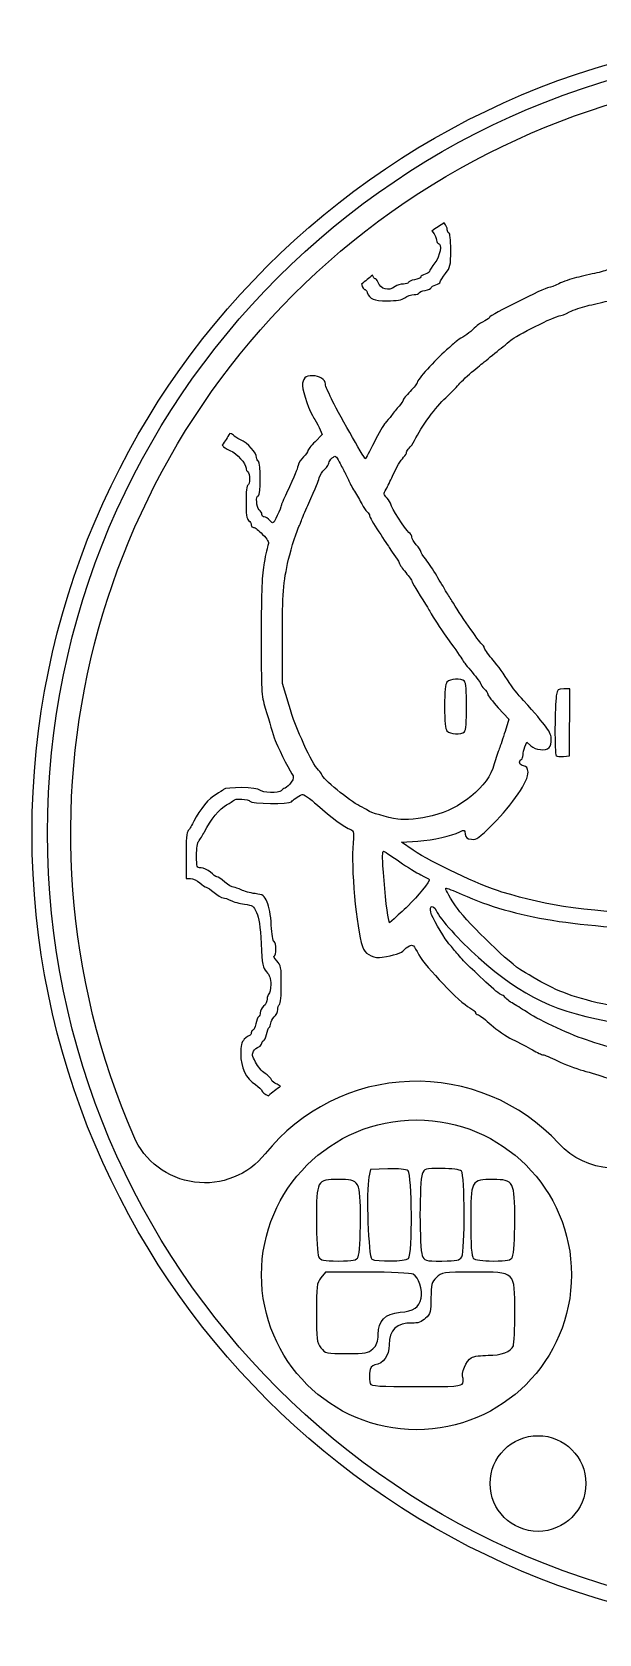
# Model space of a CAD drawing. Header units: millimetres. Extents: x -20.7 to 20.7, y -20.7 to 20.7.
# Drawn here: x -20.68 to -6.05, y -20.68 to 20.68 of the extents above; entities that cross this region are included whole.
import ezdxf

# ---------------------------------------------------------------- set-up
doc = ezdxf.new("R2010")
doc.units = ezdxf.units.MM
doc.layers.get('0').update_dxf_attribs({"linetype": 'CONTINUOUS'})

msp = doc.modelspace()

# ---------------------------------------------------------------- linework, layer by layer
for p, q in [((-13.275, 10.471), (-13.194, 10.295)), ((-13.194, 10.295), (-13.381, 10.105)), ((-14.219, 3.86), (-14.222, 5.044)), ((-14.052, 3.29), (-14.219, 3.86)), ((-6.804, 3.723), (-6.962, 3.723)), ((-6.813, 1.992), (-6.804, 3.723)), ((-8.651, 3.235), (-8.379, 2.939)), ((-8.379, 2.939), (-8.475, 2.625)), ((-7.964, 2.224), (-7.917, 2.347)), ((-7.917, 2.347), (-7.813, 2.249)), ((-6.97, 1.979), (-6.813, 1.992)), ((-11.15, -0.24), (-10.73, -0.209)), ((-10.844, -0.445), (-11.15, -0.24)), ((-16.711, -0.585), (-16.711, -1.173)), ((-16.711, -1.173), (-16.595, -1.173)), ((-11.461, -2.317), (-11.486, -2.212)), ((-11.342, -2.213), (-11.461, -2.317)), ((-11.504, -8.676), (-11.948, -8.693)), ((-11.948, -8.693), (-11.992, -8.892)), ((-13.111, -11.339), (-13.229, -11.489)), ((-12.03, -11.339), (-13.111, -11.339))]:
    msp.add_line(p, q)
msp.add_lwpolyline([(14.665, -8.285, 0.458612), (7.091, -8.016, -0.393426), (4.373, -8.219, 0.35083), (-4.373, -8.219, -0.393426), (-7.091, -8.016, 0.458612), (-14.665, -8.285, -0.565024), (-18.061, -7.83, -1.523453), (18.061, -7.83, -0.565024)], format="xyb", close=True)
for centre, radius in [((0, 0), 20.685), ((0, 0), 20.285), ((0, 0), 20.285), ((-10.762, -11.41), 4), ((-7.625, -16.8), 1.236)]:
    msp.add_circle(centre, radius)
for centre, radius, start, end in [((0, 0), 18.685, 122.5163, 123.6917), ((0, 0), 18.685, 129.5433, 130.6778), ((0, 0), 18.685, 146.4822, 147.5939), ((-10.762, -11.41), 6, 125.7719, 129.5863)]:
    msp.add_arc(centre, radius, start, end)
for points in [[(-9.969, 15.58), (-9.969, 15.626), (-9.992, 15.681), (-10.044, 15.756)], [(-10.365, 15.547), (-10.279, 15.439), (-10.243, 15.365), (-10.243, 15.306)], [(-9.924, 15.498), (-9.949, 15.498), (-9.969, 15.535), (-9.969, 15.58)], [(-9.878, 15.06), (-9.878, 15.322), (-9.897, 15.498), (-9.924, 15.498)], [(-10.197, 15.225), (-10.093, 15.225), (-10.153, 14.895), (-10.288, 14.723)], [(-10.243, 15.306), (-10.243, 15.261), (-10.222, 15.225), (-10.197, 15.225)], [(-10.015, 14.45), (-9.885, 14.615), (-9.878, 14.643), (-9.878, 15.06)], [(-10.425, 14.505), (-10.425, 14.48), (-10.476, 14.447), (-10.539, 14.431)], [(-10.288, 14.723), (-10.363, 14.629), (-10.425, 14.53), (-10.425, 14.505)], [(-5.781, 14.563), (-5.813, 14.543), (-5.959, 14.499), (-6.105, 14.466)], [(-12.179, 14.17), (-12.177, 14.165), (-12.176, 14.16), (-12.175, 14.155)], [(-12.175, 14.155), (-12.159, 14.092), (-12.127, 14.04), (-12.104, 14.04)], [(-11.831, 14.314), (-11.851, 14.314), (-11.879, 14.355), (-11.896, 14.409)], [(-11.758, 14.234), (-11.775, 14.278), (-11.808, 14.314), (-11.831, 14.314)], [(-11.316, 14.11), (-11.486, 13.981), (-11.684, 14.037), (-11.758, 14.234)], [(-11.1, 14.177), (-11.17, 14.177), (-11.267, 14.147), (-11.316, 14.11)], [(-10.972, 14.217), (-10.972, 14.195), (-11.029, 14.177), (-11.1, 14.177)], [(-10.812, 14.288), (-10.9, 14.271), (-10.972, 14.24), (-10.972, 14.217)], [(-10.653, 14.36), (-10.653, 14.337), (-10.724, 14.304), (-10.812, 14.288)], [(-10.539, 14.431), (-10.601, 14.416), (-10.653, 14.384), (-10.653, 14.36)], [(-10.539, 14.014), (-10.451, 14.031), (-10.379, 14.064), (-10.379, 14.087)], [(-10.379, 14.087), (-10.379, 14.11), (-10.328, 14.142), (-10.266, 14.158)], [(-10.266, 14.158), (-10.203, 14.174), (-10.152, 14.207), (-10.152, 14.232)], [(-10.152, 14.232), (-10.152, 14.257), (-10.09, 14.355), (-10.015, 14.45)], [(-7.349, 14.086), (-7.445, 14.086), (-8.876, 13.366), (-8.876, 13.318)], [(-7.087, 14.184), (-7.192, 14.13), (-7.31, 14.086), (-7.349, 14.086)], [(-6.633, 14.344), (-6.777, 14.31), (-6.981, 14.239), (-7.087, 14.184)], [(-6.105, 14.466), (-6.251, 14.432), (-6.489, 14.377), (-6.633, 14.344)], [(-12.104, 14.04), (-12.081, 14.04), (-12.048, 14.004), (-12.032, 13.961)], [(-12.032, 13.961), (-11.964, 13.782), (-11.875, 13.744), (-11.521, 13.744)], [(-11.521, 13.744), (-11.266, 13.744), (-11.147, 13.765), (-11.064, 13.824)], [(-11.064, 13.824), (-11.002, 13.868), (-10.894, 13.904), (-10.825, 13.904)], [(-10.825, 13.904), (-10.755, 13.904), (-10.698, 13.922), (-10.698, 13.944)], [(-10.698, 13.944), (-10.698, 13.966), (-10.627, 13.998), (-10.539, 14.014)], [(-6.36, 13.615), (-6.216, 13.648), (-5.978, 13.703), (-5.832, 13.737)], [(-8.876, 13.318), (-8.876, 13.298), (-8.933, 13.255), (-9.002, 13.224)], [(-8.325, 12.73), (-8.216, 12.832), (-7.169, 13.357), (-7.076, 13.357)], [(-7.076, 13.357), (-7.037, 13.357), (-6.919, 13.401), (-6.813, 13.456)], [(-6.813, 13.456), (-6.708, 13.51), (-6.504, 13.581), (-6.36, 13.615)], [(-9.363, 12.953), (-9.417, 12.903), (-9.509, 12.838), (-9.567, 12.808)], [(-9.195, 13.104), (-9.233, 13.07), (-9.308, 13.002), (-9.363, 12.953)], [(-9.002, 13.224), (-9.07, 13.192), (-9.158, 13.139), (-9.195, 13.104)], [(-9.986, 12.475), (-10.294, 12.204), (-10.744, 11.702), (-10.744, 11.631)], [(-9.742, 12.692), (-9.779, 12.658), (-9.889, 12.561), (-9.986, 12.475)], [(-9.567, 12.808), (-9.626, 12.777), (-9.704, 12.725), (-9.742, 12.692)], [(-8.967, 12.204), (-8.831, 12.32), (-8.645, 12.471), (-8.529, 12.56)], [(-8.529, 12.56), (-8.463, 12.61), (-8.372, 12.687), (-8.325, 12.73)], [(-9.285, 11.943), (-9.148, 12.055), (-9.005, 12.172), (-8.967, 12.204)], [(-13.437, 11.808), (-13.635, 11.808), (-13.705, 11.741), (-13.705, 11.549)], [(-13.112, 11.596), (-13.112, 11.703), (-13.273, 11.808), (-13.437, 11.808)], [(-13.071, 11.455), (-13.094, 11.498), (-13.112, 11.562), (-13.112, 11.596)], [(-10.744, 11.631), (-10.744, 11.609), (-10.826, 11.507), (-10.926, 11.404)], [(-9.672, 11.581), (-9.596, 11.669), (-9.422, 11.831), (-9.285, 11.943)], [(-13.705, 11.549), (-13.705, 11.397), (-13.507, 10.84), (-13.409, 10.715)], [(-12.956, 11.216), (-12.996, 11.304), (-13.048, 11.411), (-13.071, 11.455)], [(-12.084, 9.667), (-12.112, 9.667), (-12.833, 10.948), (-12.956, 11.216)], [(-11.108, 11.177), (-11.108, 11.156), (-11.154, 11.086), (-11.211, 11.022)], [(-10.926, 11.404), (-11.026, 11.301), (-11.108, 11.199), (-11.108, 11.177)], [(-10.815, 10.136), (-10.635, 10.493), (-10.255, 11.013), (-10.006, 11.242)], [(-10.006, 11.242), (-9.898, 11.341), (-9.748, 11.494), (-9.672, 11.581)], [(-11.404, 10.786), (-11.454, 10.72), (-11.529, 10.631), (-11.57, 10.588)], [(-11.211, 11.022), (-11.267, 10.958), (-11.354, 10.852), (-11.404, 10.786)], [(-13.409, 10.715), (-13.38, 10.678), (-13.319, 10.568), (-13.275, 10.471)], [(-11.57, 10.588), (-11.611, 10.545), (-11.739, 10.321), (-11.855, 10.089)], [(-15.775, 10.014), (-15.762, 10.006), (-15.754, 9.998), (-15.754, 9.991)], [(-15.754, 9.991), (-15.754, 9.973), (-15.674, 9.923), (-15.576, 9.88)], [(-15.481, 10.265), (-15.481, 10.28), (-15.522, 10.301), (-15.578, 10.318)], [(-15.303, 10.153), (-15.401, 10.196), (-15.481, 10.247), (-15.481, 10.265)], [(-14.889, 9.696), (-14.889, 9.817), (-15.12, 10.072), (-15.303, 10.153)], [(-13.381, 10.105), (-13.484, 10), (-13.568, 9.893), (-13.568, 9.867)], [(-11.855, 10.089), (-11.971, 9.857), (-12.074, 9.667), (-12.084, 9.667)], [(-11.017, 9.836), (-11.017, 9.863), (-10.988, 9.908), (-10.953, 9.937)], [(-10.953, 9.937), (-10.918, 9.967), (-10.856, 10.056), (-10.815, 10.136)], [(-15.576, 9.88), (-15.393, 9.799), (-15.162, 9.544), (-15.162, 9.423)], [(-14.843, 9.599), (-14.868, 9.615), (-14.889, 9.658), (-14.889, 9.696)], [(-14.843, 8.711), (-14.783, 8.711), (-14.783, 9.562), (-14.843, 9.599)], [(-13.678, 9.717), (-13.738, 9.66), (-13.802, 9.559), (-13.818, 9.492)], [(-13.568, 9.867), (-13.568, 9.841), (-13.617, 9.773), (-13.678, 9.717)], [(-13.131, 9.398), (-13.071, 9.455), (-13.021, 9.525), (-13.021, 9.554)], [(-13.021, 9.554), (-13.021, 9.584), (-12.983, 9.643), (-12.936, 9.685)], [(-12.936, 9.685), (-12.854, 9.759), (-12.846, 9.754), (-12.756, 9.582)], [(-12.756, 9.582), (-12.704, 9.482), (-12.64, 9.363), (-12.614, 9.318)], [(-11.381, 9.212), (-11.252, 9.488), (-11.183, 9.605), (-11.093, 9.705)], [(-11.093, 9.705), (-11.051, 9.751), (-11.017, 9.81), (-11.017, 9.836)], [(-15.162, 9.423), (-15.162, 9.385), (-15.142, 9.341), (-15.117, 9.326)], [(-15.117, 9.326), (-15.057, 9.289), (-15.057, 8.984), (-15.117, 8.984)], [(-13.818, 9.492), (-13.849, 9.369), (-13.89, 9.272), (-14.121, 8.773)], [(-13.57, 8.46), (-13.328, 8.989), (-13.301, 9.054), (-13.272, 9.173)], [(-13.272, 9.173), (-13.255, 9.24), (-13.192, 9.341), (-13.131, 9.398)], [(-12.614, 9.318), (-12.587, 9.272), (-12.546, 9.183), (-12.521, 9.121)], [(-12.521, 9.121), (-12.496, 9.058), (-12.426, 8.925), (-12.363, 8.825)], [(-11.547, 8.878), (-11.508, 8.949), (-11.433, 9.099), (-11.381, 9.212)], [(-15.117, 8.984), (-15.144, 8.984), (-15.162, 8.811), (-15.162, 8.557)], [(-14.821, 8.347), (-14.896, 8.409), (-14.915, 8.711), (-14.843, 8.711)], [(-14.121, 8.773), (-14.193, 8.619), (-14.252, 8.475), (-14.253, 8.454)], [(-12.363, 8.825), (-12.301, 8.725), (-12.217, 8.577), (-12.176, 8.497)], [(-11.523, 8.648), (-11.613, 8.743), (-11.614, 8.758), (-11.547, 8.878)], [(-15.162, 8.557), (-15.162, 8.233), (-15.146, 8.116), (-15.094, 8.073)], [(-14.752, 8.227), (-14.752, 8.262), (-14.783, 8.315), (-14.821, 8.347)], [(-14.253, 8.454), (-14.254, 8.432), (-14.301, 8.316), (-14.357, 8.196)], [(-13.728, 8.073), (-13.71, 8.136), (-13.638, 8.31), (-13.57, 8.46)], [(-12.176, 8.497), (-12.135, 8.416), (-12.073, 8.327), (-12.038, 8.297)], [(-12.038, 8.297), (-12.003, 8.268), (-11.974, 8.221), (-11.974, 8.193)], [(-11.427, 8.488), (-11.427, 8.52), (-11.47, 8.591), (-11.523, 8.648)], [(-10.957, 7.76), (-11.057, 7.843), (-11.427, 8.415), (-11.427, 8.488)], [(-15.094, 8.073), (-15.056, 8.042), (-15.026, 7.988), (-15.026, 7.954)], [(-15.026, 7.954), (-15.026, 7.919), (-14.999, 7.891), (-14.966, 7.891)], [(-14.966, 7.891), (-14.934, 7.891), (-14.829, 7.81), (-14.733, 7.712)], [(-14.691, 8.164), (-14.725, 8.164), (-14.752, 8.193), (-14.752, 8.227)], [(-14.545, 8.07), (-14.591, 8.122), (-14.657, 8.164), (-14.691, 8.164)], [(-14.357, 8.196), (-14.459, 7.977), (-14.46, 7.977), (-14.545, 8.07)], [(-14.062, 7.071), (-13.996, 7.354), (-13.836, 7.859), (-13.795, 7.914)], [(-13.795, 7.914), (-13.777, 7.939), (-13.746, 8.011), (-13.728, 8.073)], [(-11.974, 8.193), (-11.974, 8.165), (-11.866, 7.979), (-11.735, 7.78)], [(-14.733, 7.712), (-14.606, 7.582), (-14.567, 7.51), (-14.59, 7.45)], [(-14.59, 7.45), (-14.607, 7.404), (-14.655, 7.193), (-14.695, 6.98)], [(-11.735, 7.78), (-11.603, 7.581), (-11.475, 7.387), (-11.45, 7.347)], [(-10.88, 7.638), (-10.88, 7.671), (-10.915, 7.726), (-10.957, 7.76)], [(-10.767, 7.444), (-10.829, 7.518), (-10.88, 7.606), (-10.88, 7.638)], [(-14.222, 5.044), (-14.226, 6.184), (-14.204, 6.461), (-14.062, 7.071)], [(-11.45, 7.347), (-11.425, 7.308), (-11.358, 7.211), (-11.302, 7.131)], [(-11.302, 7.131), (-11.245, 7.051), (-11.199, 6.971), (-11.199, 6.954)], [(-10.653, 7.268), (-10.653, 7.29), (-10.704, 7.369), (-10.767, 7.444)], [(-10.524, 7.07), (-10.595, 7.157), (-10.653, 7.247), (-10.653, 7.268)], [(-10.24, 6.645), (-10.326, 6.792), (-10.454, 6.983), (-10.524, 7.07)], [(-14.695, 6.98), (-14.753, 6.674), (-14.769, 6.279), (-14.77, 5.09)], [(-11.199, 6.954), (-11.199, 6.936), (-11.128, 6.834), (-11.04, 6.727)], [(-11.04, 6.727), (-10.952, 6.62), (-10.88, 6.519), (-10.88, 6.503)], [(-10.01, 6.258), (-10.05, 6.324), (-10.154, 6.498), (-10.24, 6.645)], [(-10.88, 6.503), (-10.88, 6.479), (-10.725, 6.215), (-10.528, 5.907)], [(-9.851, 5.996), (-9.898, 6.074), (-9.97, 6.191), (-10.01, 6.258)], [(-10.528, 5.907), (-10.497, 5.858), (-10.43, 5.747), (-10.379, 5.659)], [(-9.081, 4.885), (-9.145, 4.937), (-9.656, 5.676), (-9.851, 5.996)], [(-10.379, 5.659), (-10.24, 5.421), (-10.156, 5.295), (-9.856, 4.878)], [(-14.77, 5.09), (-14.771, 3.643), (-14.767, 3.573), (-14.664, 3.222)], [(-9.856, 4.878), (-9.705, 4.669), (-9.574, 4.477), (-9.564, 4.452)], [(-9.013, 4.784), (-9.013, 4.808), (-9.044, 4.853), (-9.081, 4.885)], [(-8.817, 4.505), (-8.925, 4.634), (-9.013, 4.76), (-9.013, 4.784)], [(-9.564, 4.452), (-9.554, 4.427), (-9.447, 4.291), (-9.325, 4.15)], [(-9.325, 4.15), (-9.203, 4.009), (-9.104, 3.873), (-9.104, 3.849)], [(-8.352, 3.859), (-8.526, 4.138), (-8.622, 4.271), (-8.817, 4.505)], [(-9.975, 3.898), (-10.021, 3.844), (-10.038, 3.672), (-10.038, 3.268)], [(-9.523, 3.919), (-9.604, 4), (-9.902, 3.987), (-9.975, 3.898)], [(-9.468, 3.268), (-9.468, 3.671), (-9.486, 3.882), (-9.523, 3.919)], [(-9.104, 3.849), (-9.104, 3.825), (-9.063, 3.769), (-9.013, 3.723)], [(-8, 3.422), (-8.144, 3.581), (-8.302, 3.778), (-8.352, 3.859)], [(-9.013, 3.723), (-8.963, 3.678), (-8.922, 3.616), (-8.922, 3.586)], [(-8.922, 3.586), (-8.922, 3.556), (-8.8, 3.398), (-8.651, 3.235)], [(-7.282, 2.423), (-7.283, 2.592), (-7.395, 2.748), (-8, 3.422)], [(-7.153, 3.541), (-7.196, 3.301), (-7.2, 2.039), (-7.158, 1.998)], [(-6.962, 3.723), (-7.112, 3.723), (-7.123, 3.713), (-7.153, 3.541)], [(-14.664, 3.222), (-14.553, 2.846), (-14.469, 2.569), (-14.411, 2.39)], [(-13.293, 1.626), (-13.456, 1.774), (-13.882, 2.708), (-14.052, 3.29)], [(-10.038, 3.268), (-10.038, 2.864), (-10.021, 2.692), (-9.975, 2.637)], [(-9.523, 2.616), (-9.486, 2.653), (-9.468, 2.864), (-9.468, 3.268)], [(-9.975, 2.637), (-9.902, 2.549), (-9.605, 2.535), (-9.523, 2.616)], [(-8.475, 2.625), (-8.528, 2.452), (-8.597, 2.25), (-8.628, 2.175)], [(-14.411, 2.39), (-14.374, 2.278), (-14.077, 1.688), (-13.978, 1.53)], [(-8.628, 2.175), (-8.659, 2.099), (-8.717, 1.924), (-8.756, 1.784)], [(-8.011, 2.015), (-8.011, 2.062), (-7.99, 2.156), (-7.964, 2.224)], [(-7.813, 2.249), (-7.697, 2.141), (-7.427, 2.116), (-7.337, 2.206)], [(-7.337, 2.206), (-7.307, 2.236), (-7.282, 2.334), (-7.282, 2.423)], [(-8.756, 1.784), (-8.847, 1.466), (-9.023, 1.221), (-9.362, 0.943)], [(-7.999, 1.734), (-8.104, 1.748), (-8.139, 1.85), (-8.056, 1.901)], [(-8.056, 1.901), (-8.031, 1.917), (-8.011, 1.968), (-8.011, 2.015)], [(-7.883, 1.571), (-7.894, 1.684), (-7.921, 1.722), (-7.999, 1.734)], [(-7.158, 1.998), (-7.141, 1.98), (-7.056, 1.971), (-6.97, 1.979)], [(-13.995, 1.311), (-14.039, 1.245), (-14.109, 1.177), (-14.151, 1.162)], [(-13.978, 1.53), (-13.925, 1.445), (-13.927, 1.415), (-13.995, 1.311)], [(-13.204, 1.503), (-13.204, 1.526), (-13.244, 1.582), (-13.293, 1.626)], [(-12.224, 0.696), (-12.487, 0.824), (-13.204, 1.414), (-13.204, 1.503)], [(-8.788, 0.228), (-8.282, 0.734), (-7.862, 1.357), (-7.883, 1.571)], [(-15.937, 0.998), (-16.107, 0.909), (-16.358, 0.605), (-16.506, 0.308)], [(-15.747, 1.124), (-15.763, 1.1), (-15.849, 1.044), (-15.937, 0.998)], [(-14.802, 1.11), (-14.847, 1.183), (-15.695, 1.195), (-15.747, 1.124)], [(-15.663, 0.725), (-15.576, 0.77), (-15.497, 0.823), (-15.489, 0.842)], [(-15.489, 0.842), (-15.462, 0.901), (-15.08, 0.881), (-15.06, 0.819)], [(-14.257, 1.091), (-14.303, 1.022), (-14.757, 1.039), (-14.802, 1.11)], [(-14.151, 1.162), (-14.194, 1.146), (-14.241, 1.114), (-14.257, 1.091)], [(-13.988, 0.808), (-13.955, 0.853), (-13.825, 0.943), (-13.715, 0.996)], [(-13.715, 0.996), (-13.683, 1.011), (-13.513, 0.893), (-13.32, 0.72)], [(-9.362, 0.943), (-9.663, 0.697), (-9.958, 0.549), (-10.357, 0.445)], [(-16.233, 0.034), (-16.084, 0.331), (-15.833, 0.635), (-15.663, 0.725)], [(-15.06, 0.819), (-15.036, 0.749), (-14.038, 0.738), (-13.988, 0.808)], [(-13.32, 0.72), (-12.974, 0.411), (-12.61, 0.144), (-12.458, 0.087)], [(-12.019, 0.577), (-12.057, 0.606), (-12.149, 0.66), (-12.224, 0.696)], [(-11.245, 0.357), (-11.519, 0.404), (-11.957, 0.529), (-12.019, 0.577)], [(-10.357, 0.445), (-10.656, 0.366), (-11.066, 0.326), (-11.245, 0.357)], [(-16.654, 0.065), (-16.693, 0.023), (-16.711, -0.176), (-16.711, -0.585)], [(-16.506, 0.308), (-16.556, 0.208), (-16.623, 0.099), (-16.654, 0.065)], [(-16.381, -0.208), (-16.349, -0.175), (-16.283, -0.065), (-16.233, 0.034)], [(-12.458, 0.087), (-12.379, 0.057), (-12.374, 0.019), (-12.403, -0.388)], [(-10.73, -0.209), (-10.306, -0.177), (-9.866, -0.08), (-9.642, 0.031)], [(-9.642, 0.031), (-9.525, 0.09), (-9.518, 0.087), (-9.505, -0.028)], [(-9.342, -0.163), (-9.209, -0.176), (-9.153, -0.136), (-8.788, 0.228)], [(-16.438, -0.585), (-16.438, -0.395), (-16.415, -0.245), (-16.381, -0.208)], [(-12.403, -0.388), (-12.451, -1.073), (-12.28, -2.698), (-12.129, -3)], [(-9.505, -0.028), (-9.494, -0.127), (-9.465, -0.151), (-9.342, -0.163)], [(-16.322, -0.9), (-16.435, -0.9), (-16.438, -0.892), (-16.438, -0.585)], [(-11.628, -0.842), (-11.645, -0.538), (-11.637, -0.45), (-11.596, -0.475)], [(-11.596, -0.475), (-11.566, -0.493), (-11.385, -0.614), (-11.194, -0.745)], [(-11.194, -0.745), (-11.004, -0.876), (-10.758, -1.028), (-10.648, -1.084)], [(-8.557, -1.524), (-9.137, -1.348), (-10.356, -0.772), (-10.844, -0.445)], [(-16.595, -1.173), (-16.531, -1.173), (-16.424, -1.225), (-16.356, -1.287)], [(-16.083, -1.014), (-16.151, -0.951), (-16.258, -0.9), (-16.322, -0.9)], [(-15.914, -1.13), (-15.94, -1.129), (-16.015, -1.077), (-16.083, -1.014)], [(-15.71, -1.266), (-15.797, -1.192), (-15.889, -1.131), (-15.914, -1.13)], [(-11.486, -2.212), (-11.524, -2.053), (-11.603, -1.292), (-11.628, -0.842)], [(-10.431, -1.2), (-10.398, -1.229), (-10.742, -1.656), (-10.98, -1.881)], [(-10.648, -1.084), (-10.538, -1.139), (-10.44, -1.191), (-10.431, -1.2)], [(-16.356, -1.287), (-16.289, -1.35), (-16.213, -1.402), (-16.187, -1.403)], [(-16.187, -1.403), (-16.162, -1.404), (-16.071, -1.466), (-15.984, -1.54)], [(-15.984, -1.54), (-15.897, -1.614), (-15.795, -1.675), (-15.756, -1.675)], [(-15.483, -1.401), (-15.521, -1.401), (-15.624, -1.34), (-15.71, -1.266)], [(-15.285, -1.469), (-15.355, -1.432), (-15.444, -1.402), (-15.483, -1.401)], [(-14.929, -1.566), (-15.054, -1.549), (-15.214, -1.505), (-15.285, -1.469)], [(-14.617, -1.783), (-14.696, -1.608), (-14.717, -1.594), (-14.929, -1.566)], [(-9.755, -1.885), (-9.957, -1.565), (-10.024, -1.441), (-10.005, -1.422)], [(-10.005, -1.422), (-9.996, -1.413), (-9.805, -1.487), (-9.581, -1.587)], [(-9.581, -1.587), (-8.197, -2.201), (-6.694, -2.443), (-3.797, -2.519)], [(-3.885, -2.157), (-6.438, -2.021), (-7.321, -1.902), (-8.557, -1.524)], [(-15.756, -1.675), (-15.718, -1.675), (-15.628, -1.705), (-15.558, -1.742)], [(-15.558, -1.742), (-15.487, -1.779), (-15.327, -1.822), (-15.202, -1.839)], [(-15.202, -1.839), (-14.99, -1.867), (-14.969, -1.882), (-14.889, -2.056)], [(-14.889, -2.056), (-14.827, -2.193), (-14.796, -2.409), (-14.773, -2.855)], [(-14.51, -2.379), (-14.524, -2.122), (-14.564, -1.901), (-14.617, -1.783)], [(-10.98, -1.881), (-11.113, -2.006), (-11.276, -2.156), (-11.342, -2.213)], [(-10.371, -2.115), (-10.457, -1.913), (-10.347, -1.809), (-10.254, -2.005)], [(-10.254, -2.005), (-10.144, -2.236), (-9.662, -2.77), (-9.16, -3.216)], [(-8.101, -3.516), (-8.468, -3.274), (-9.556, -2.201), (-9.755, -1.885)], [(-14.438, -2.804), (-14.467, -2.794), (-14.497, -2.616), (-14.51, -2.379)], [(-9.924, -2.861), (-10.008, -2.771), (-10.297, -2.289), (-10.371, -2.115)], [(-14.773, -2.855), (-14.744, -3.413), (-14.732, -3.477), (-14.633, -3.584)], [(-14.435, -3.178), (-14.372, -3.178), (-14.374, -2.825), (-14.438, -2.804)], [(-9.719, -3.104), (-9.794, -3.01), (-9.886, -2.901), (-9.924, -2.861)], [(-14.367, -3.302), (-14.431, -3.234), (-14.461, -3.178), (-14.435, -3.178)], [(-14.251, -3.915), (-14.251, -3.456), (-14.258, -3.42), (-14.367, -3.302)], [(-12.129, -3), (-12.054, -3.148), (-11.841, -3.241), (-11.644, -3.21)], [(-11.644, -3.21), (-11.358, -3.164), (-11.133, -3.091), (-11.087, -3.028)], [(-11.087, -3.028), (-11.061, -2.993), (-10.998, -2.942), (-10.946, -2.915)], [(-10.946, -2.915), (-10.861, -2.87), (-10.838, -2.891), (-10.698, -3.146)], [(-10.698, -3.146), (-10.527, -3.457), (-9.638, -4.387), (-9.389, -4.516)], [(-9.451, -3.396), (-9.523, -3.329), (-9.644, -3.197), (-9.719, -3.104)], [(-9.16, -3.216), (-7.994, -4.255), (-7.212, -4.619), (-5.528, -4.912)], [(-14.633, -3.584), (-14.551, -3.672), (-14.524, -3.752), (-14.524, -3.915)], [(-8.972, -3.848), (-9.163, -3.667), (-9.378, -3.464), (-9.451, -3.396)], [(-7.35, -3.948), (-7.6, -3.818), (-7.938, -3.624), (-8.101, -3.516)], [(-14.524, -3.915), (-14.524, -4.032), (-14.545, -4.141), (-14.57, -4.157)], [(-14.297, -4.43), (-14.271, -4.414), (-14.251, -4.19), (-14.251, -3.915)], [(-8.571, -4.179), (-8.601, -4.178), (-8.782, -4.03), (-8.972, -3.848)], [(-5.301, -4.545), (-6.245, -4.378), (-6.873, -4.195), (-7.35, -3.948)], [(-14.707, -4.476), (-14.757, -4.521), (-14.798, -4.595), (-14.798, -4.64)], [(-14.616, -4.289), (-14.616, -4.346), (-14.657, -4.43), (-14.707, -4.476)], [(-14.57, -4.157), (-14.595, -4.172), (-14.616, -4.232), (-14.616, -4.289)], [(-14.342, -4.562), (-14.342, -4.505), (-14.322, -4.446), (-14.297, -4.43)], [(-9.389, -4.516), (-9.307, -4.558), (-9.241, -4.611), (-9.241, -4.633)], [(-8.48, -4.241), (-8.5, -4.207), (-8.541, -4.179), (-8.571, -4.179)], [(-8.257, -4.412), (-8.36, -4.352), (-8.46, -4.275), (-8.48, -4.241)], [(-7.893, -4.639), (-7.991, -4.574), (-8.155, -4.472), (-8.257, -4.412)], [(-14.909, -4.931), (-14.925, -5.019), (-14.958, -5.091), (-14.982, -5.091)], [(-14.838, -4.746), (-14.86, -4.76), (-14.892, -4.843), (-14.909, -4.931)], [(-14.798, -4.64), (-14.798, -4.684), (-14.816, -4.732), (-14.838, -4.746)], [(-14.565, -5.019), (-14.543, -5.005), (-14.524, -4.958), (-14.524, -4.913)], [(-14.524, -4.913), (-14.524, -4.868), (-14.483, -4.794), (-14.433, -4.749)], [(-14.433, -4.749), (-14.383, -4.704), (-14.342, -4.62), (-14.342, -4.562)], [(-9.241, -4.633), (-9.241, -4.656), (-9.205, -4.686), (-9.161, -4.7)], [(-9.161, -4.7), (-9.117, -4.714), (-8.968, -4.829), (-8.831, -4.955)], [(-8.831, -4.955), (-8.693, -5.082), (-8.447, -5.251), (-8.284, -5.33)], [(-6.28, -5.377), (-6.782, -5.217), (-7.543, -4.869), (-7.893, -4.639)], [(-15.206, -5.327), (-15.279, -5.405), (-15.299, -5.488), (-15.299, -5.707)], [(-15.069, -5.227), (-15.093, -5.227), (-15.155, -5.272), (-15.206, -5.327)], [(-15.026, -5.159), (-15.026, -5.197), (-15.045, -5.227), (-15.069, -5.227)], [(-14.982, -5.091), (-15.006, -5.091), (-15.026, -5.121), (-15.026, -5.159)], [(-14.752, -5.429), (-14.752, -5.393), (-14.733, -5.364), (-14.709, -5.364)], [(-14.709, -5.364), (-14.685, -5.364), (-14.652, -5.292), (-14.635, -5.204)], [(-14.635, -5.204), (-14.619, -5.116), (-14.587, -5.033), (-14.565, -5.019)], [(-8.284, -5.33), (-8.121, -5.41), (-7.89, -5.532), (-7.77, -5.602)], [(-4.891, -5.797), (-5.159, -5.727), (-5.606, -5.592), (-6.28, -5.377)], [(-15.299, -5.707), (-15.299, -6.054), (-15.162, -6.341), (-14.92, -6.499)], [(-14.918, -5.918), (-15.004, -5.756), (-15.012, -5.706), (-14.967, -5.633)], [(-14.967, -5.633), (-14.937, -5.585), (-14.876, -5.534), (-14.832, -5.52)], [(-14.832, -5.52), (-14.788, -5.506), (-14.752, -5.465), (-14.752, -5.429)], [(-7.77, -5.602), (-7.65, -5.671), (-7.527, -5.728), (-7.496, -5.727)], [(-7.496, -5.727), (-7.466, -5.727), (-7.298, -5.797), (-7.123, -5.882)], [(-14.671, -6.207), (-14.75, -6.157), (-14.861, -6.027), (-14.918, -5.918)], [(-7.123, -5.882), (-6.947, -5.968), (-6.65, -6.082), (-6.462, -6.136)], [(-6.462, -6.136), (-6.274, -6.189), (-5.998, -6.274), (-5.847, -6.325)], [(-14.92, -6.499), (-14.828, -6.56), (-14.752, -6.632), (-14.752, -6.661)], [(-14.501, -6.375), (-14.515, -6.333), (-14.592, -6.257), (-14.671, -6.207)], [(-14.385, -6.481), (-14.434, -6.465), (-14.486, -6.418), (-14.501, -6.375)], [(-14.27, -6.542), (-14.315, -6.513), (-14.358, -6.49), (-14.385, -6.481)], [(-14.752, -6.661), (-14.752, -6.688), (-14.679, -6.743), (-14.586, -6.786)], [(-10.98, -8.726), (-11.03, -8.684), (-11.226, -8.665), (-11.504, -8.676)], [(-10.116, -8.664), (-10.542, -8.664), (-10.564, -8.671), (-10.617, -8.81)], [(-9.602, -8.732), (-9.644, -8.691), (-9.846, -8.664), (-10.116, -8.664)], [(-12.778, -8.949), (-13.331, -8.949), (-13.347, -8.978), (-13.347, -9.98)], [(-12.209, -9.98), (-12.209, -8.978), (-12.225, -8.949), (-12.778, -8.949)], [(-11.992, -8.892), (-12.066, -9.234), (-12.004, -10.948), (-11.916, -11.004)], [(-10.968, -10.986), (-10.862, -10.88), (-10.873, -8.814), (-10.98, -8.726)], [(-10.617, -8.81), (-10.647, -8.89), (-10.672, -9.362), (-10.672, -9.859)], [(-9.593, -10.944), (-9.507, -10.783), (-9.515, -8.82), (-9.602, -8.732)], [(-8.782, -8.949), (-9.352, -8.949), (-9.363, -8.969), (-9.363, -10.022)], [(-8.225, -10.005), (-8.225, -9), (-8.252, -8.949), (-8.782, -8.949)], [(-10.672, -9.859), (-10.672, -10.356), (-10.647, -10.828), (-10.617, -10.908)], [(-13.347, -9.98), (-13.347, -10.46), (-13.321, -10.882), (-13.288, -10.944)], [(-12.268, -10.944), (-12.235, -10.882), (-12.209, -10.46), (-12.209, -9.98)], [(-9.363, -10.022), (-9.363, -10.643), (-9.342, -10.939), (-9.295, -10.986)], [(-8.284, -10.944), (-8.251, -10.883), (-8.225, -10.468), (-8.225, -10.005)], [(-13.288, -10.944), (-13.237, -11.039), (-13.166, -11.054), (-12.778, -11.054)], [(-12.778, -11.054), (-12.39, -11.054), (-12.318, -11.039), (-12.268, -10.944)], [(-11.916, -11.004), (-11.797, -11.079), (-11.047, -11.065), (-10.968, -10.986)], [(-10.617, -10.908), (-10.564, -11.048), (-10.542, -11.054), (-10.107, -11.054)], [(-10.107, -11.054), (-9.715, -11.054), (-9.644, -11.039), (-9.593, -10.944)], [(-9.295, -10.986), (-9.254, -11.027), (-9.053, -11.054), (-8.785, -11.054)], [(-8.785, -11.054), (-8.406, -11.054), (-8.335, -11.038), (-8.284, -10.944)], [(-13.229, -11.489), (-13.335, -11.623), (-13.347, -11.716), (-13.347, -12.392)], [(-10.844, -11.395), (-10.903, -11.364), (-11.424, -11.339), (-12.03, -11.339)], [(-10.643, -12.016), (-10.597, -11.807), (-10.706, -11.469), (-10.844, -11.395)], [(-10.248, -11.478), (-10.369, -11.6), (-10.388, -11.67), (-10.388, -12.009)], [(-9.291, -11.339), (-10.083, -11.339), (-10.113, -11.343), (-10.248, -11.478)], [(-8.225, -12.376), (-8.225, -11.311), (-8.197, -11.339), (-9.291, -11.339)], [(-13.347, -12.392), (-13.347, -13.067), (-13.335, -13.16), (-13.229, -13.294)], [(-11.753, -12.954), (-11.753, -12.591), (-11.577, -12.413), (-11.181, -12.377)], [(-11.181, -12.377), (-10.831, -12.345), (-10.695, -12.254), (-10.643, -12.016)], [(-10.388, -12.009), (-10.388, -12.352), (-10.405, -12.416), (-10.529, -12.533)], [(-8.261, -13.243), (-8.241, -13.192), (-8.225, -12.802), (-8.225, -12.376)], [(-10.877, -12.658), (-11.269, -12.644), (-11.464, -12.83), (-11.467, -13.221)], [(-10.529, -12.533), (-10.629, -12.627), (-10.732, -12.664), (-10.877, -12.658)], [(-11.885, -13.321), (-11.787, -13.229), (-11.753, -13.134), (-11.753, -12.954)], [(-11.467, -13.221), (-11.469, -13.499), (-11.611, -13.697), (-11.839, -13.738)], [(-13.229, -13.294), (-13.116, -13.438), (-13.087, -13.444), (-12.564, -13.444)], [(-12.564, -13.444), (-12.081, -13.444), (-12.002, -13.43), (-11.885, -13.321)], [(-9.566, -14.064), (-9.623, -13.972), (-9.473, -13.617), (-9.349, -13.55)], [(-9.349, -13.55), (-9.283, -13.515), (-9.088, -13.488), (-8.915, -13.489)], [(-8.915, -13.489), (-8.58, -13.492), (-8.319, -13.394), (-8.261, -13.243)], [(-11.971, -13.948), (-11.981, -14.053), (-11.975, -14.174), (-11.958, -14.218)], [(-11.839, -13.738), (-11.921, -13.753), (-11.958, -13.811), (-11.971, -13.948)], [(-9.568, -14.207), (-9.549, -14.158), (-9.548, -14.093), (-9.566, -14.064)], [(-11.958, -14.218), (-11.933, -14.283), (-11.711, -14.298), (-10.765, -14.298)], [(-10.765, -14.298), (-9.756, -14.298), (-9.599, -14.286), (-9.568, -14.207)]]:
    msp.add_open_spline(points, degree=3)

doc.saveas('drawing.dxf')
